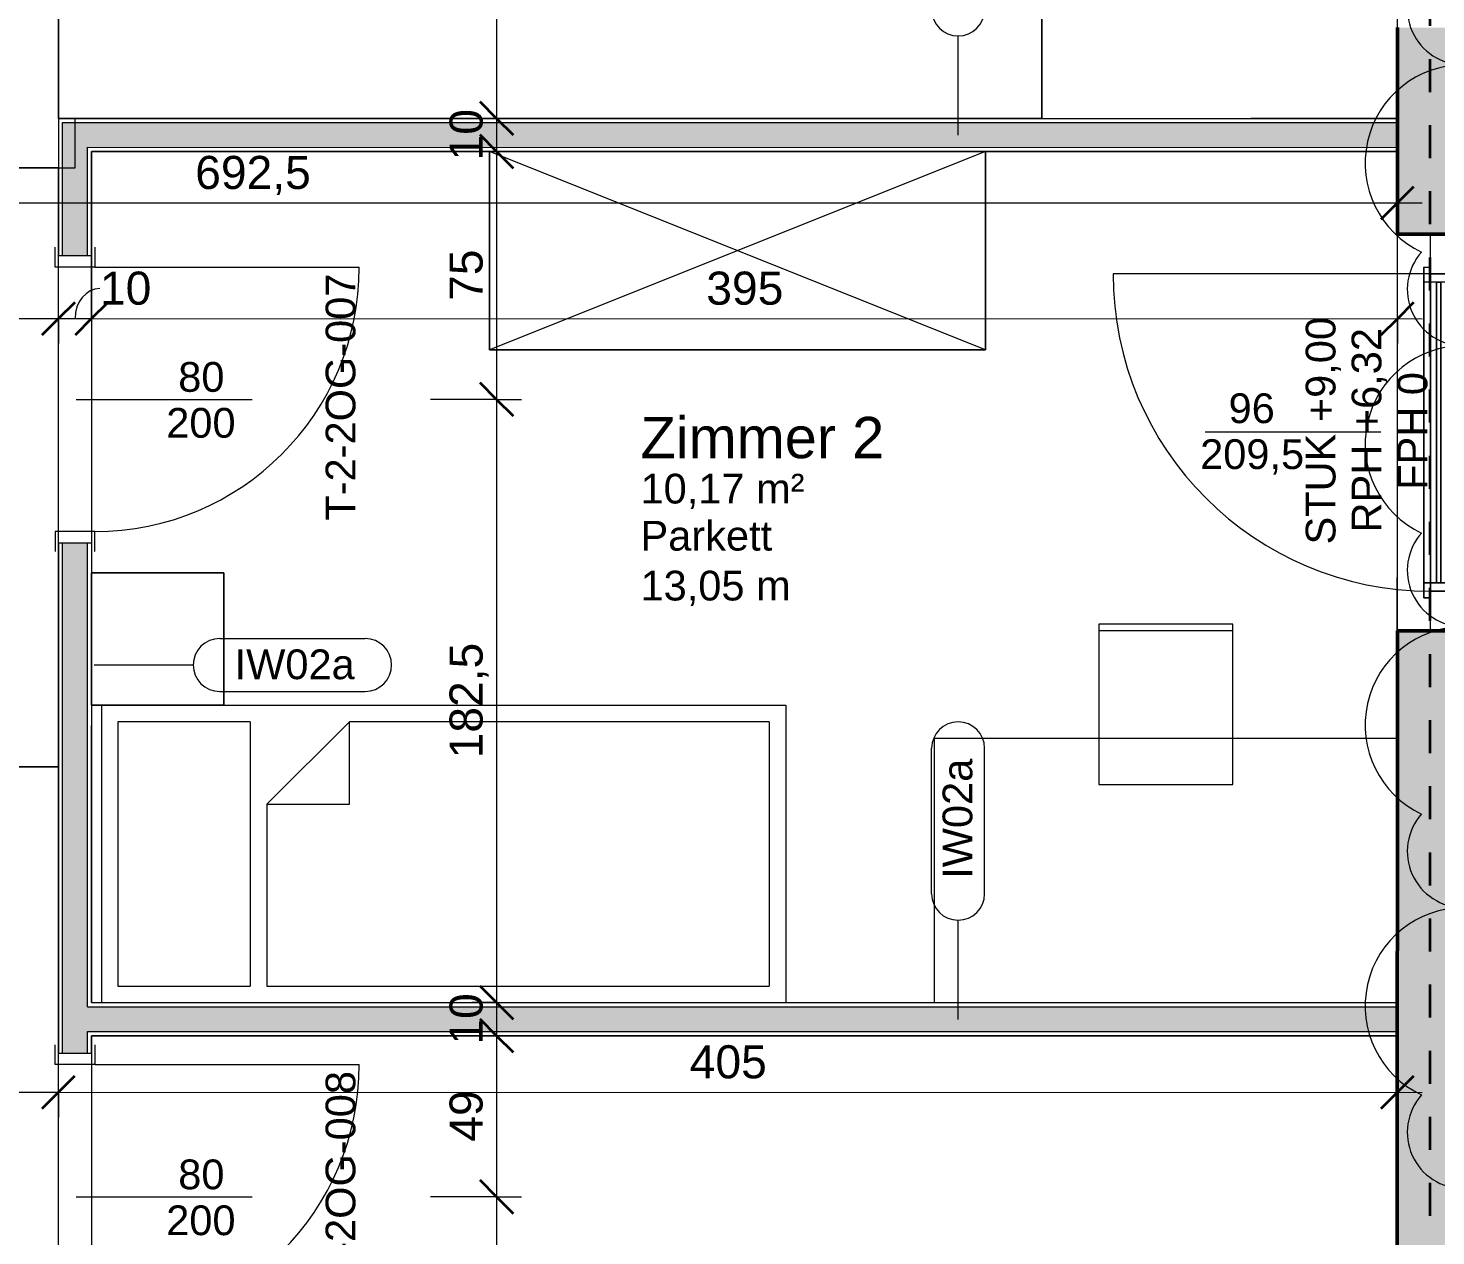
# Model space of a CAD drawing. Header units: metres. Extents: x -67.4 to -27.2, y 43.9 to 89.6.
# Drawn here: x -41.85 to -37.592, y 71.757 to 75.411 of the extents above; entities that cross this region are included whole.
import ezdxf

# ---------------------------------------------------------------- set-up
doc = ezdxf.new("R2010")
doc.units = ezdxf.units.M
doc.linetypes.add('Strich Punkt Mittel', pattern=[0.015875, 0.00635, -0.004763, 0, -0.004763])
doc.linetypes.add('Verdeckt', pattern=[0.003, 0.002, -0.001])
for name, color, linetype, lineweight in [('A-GLAZ-IDEN_', 152, 'Continuous', 9), ('A_2D', 7, 'Continuous', 13), ('A_Bemassung-50_', 4, 'Continuous', 9), ('A_Bemassung_', 4, 'Continuous', 9), ('A_Beschriftung_', 7, 'Continuous', 9), ('A_Decken', 8, 'Continuous', 13), ('A_Moebel', 6, 'Continuous', 13), ('A_Raeume', 7, 'Continuous', 13), ('A_Raeume_', 7, 'Continuous', 5), ('A_Raeume_Beschriftung_', 7, 'Continuous', 9), ('A_Raster_', 1, 'Continuous', 9), ('A_Tueren', 31, 'Continuous', 13), ('A_Waende', 7, 'Continuous', 13), ('G-ANNO-REVC_', 71, 'Continuous', 9)]:
    doc.layers.add(name, color=color, linetype=linetype, lineweight=lineweight)
doc.styles.add('Arial_2', font='arial.ttf', dxfattribs={"height": 0.09})
doc.styles.add('Arial_4', font='arial.ttf', dxfattribs={"height": 0.125})
doc.styles.add('Arial_5', font='arial.ttf', dxfattribs={"height": 0.1})
doc.dimstyles.new('WGA-Bemaßung', dxfattribs={"dimscale": 0.3048, "dimtxt": 0.102026, "dimasz": 0.328084, "dimexe": 0.246063, "dimexo": 0.0625, "dimgap": 0.04101, "dimtad": 1, "dimdec": 1, "dimlfac": 100, "dimrnd": 0.5, "dimdsep": 46, "dimtxsty": 'Arial_5', "dimblk1": 'OBLIQUE', "dimblk2": 'OBLIQUE', "dimsah": 1, "dimcen": 0.09, "dimdle": 0.246063, "dimazin": 2, "dimtfac": 1, "dimtdec": 4, "dimtix": 1, "dimtmove": 0, "dimatfit": 3, "dimfxl": 0.656168, "dimfxlon": 1, "dimtvp": 1, "dimtolj": 1, "dimtzin": 0, "dimarcsym": 2})
doc.dimstyles.new('WGA-Bemaßung_3', dxfattribs={"dimscale": 0.3048, "dimtxt": 0.102026, "dimasz": 0.328084, "dimexe": 0.246063, "dimexo": 0.0625, "dimgap": 0.04101, "dimtad": 1, "dimdec": 1, "dimlfac": 100, "dimrnd": 0.5, "dimdsep": 46, "dimtxsty": 'Arial_5', "dimblk1": 'OBLIQUE', "dimblk2": 'OBLIQUE', "dimsah": 1, "dimcen": 0.09, "dimdle": 0.246063, "dimazin": 2, "dimtfac": 1, "dimtdec": 4, "dimtix": 1, "dimtmove": 1, "dimatfit": 3, "dimfxl": 0.656168, "dimfxlon": 1, "dimtvp": 1, "dimtolj": 1, "dimtzin": 0, "dimarcsym": 2})
doc.dimstyles.new('WGA-Bemaßung_4', dxfattribs={"dimscale": 0.3048, "dimtxt": 0.102026, "dimasz": 0.328084, "dimexe": 0.246063, "dimexo": 0.0625, "dimgap": 0.04101, "dimtad": 1, "dimdec": 1, "dimlfac": 100, "dimrnd": 0.5, "dimdsep": 46, "dimtxsty": 'Arial_5', "dimblk1": 'OBLIQUE', "dimblk2": 'OBLIQUE', "dimsah": 1, "dimcen": 0.09, "dimdle": 0.246063, "dimazin": 2, "dimtfac": 1, "dimtdec": 4, "dimtix": 1, "dimtmove": 0, "dimatfit": 3, "dimfxl": 0.656168, "dimfxlon": 1, "dimtvp": 1, "dimtolj": 1, "dimtzin": 0, "dimarcsym": 2})

# ---------------------------------------------------------------- blocks, each defined once
blk = doc.blocks.new('UZ_D1 - SL_0800x2000_Zimmertür_Stahlzarge_GK-7175508-263_PP_02OG_BT2')
at = {"layer": 'A_Tueren', "lineweight": 5}
for p, q in [((-0.4, 0.06), (-0.46, 0.06)), ((-0.4, -0.06), (-0.4, 0.06)), ((0.4, 0.06), (0.46, 0.06)), ((0.4, -0.06), (0.4, 0.06)), ((-0.46, -0.06), (-0.4, -0.06)), ((0.46, -0.06), (0.4, -0.06)), ((0.4, -0.06), (0.4, -0.86))]:
    blk.add_line(p, q, dxfattribs=at)
blk.add_arc((0.4, -0.06), 0.8, 180, 270, dxfattribs=at)
blk = doc.blocks.new('Moeb_Schrank - Sideboard_50cm-6531368-263_PP_02OG_BT2')
at = {"layer": 'A_Moebel', "color": 8}
for p, q in [((2.975, 0.6), (0, 0.6)), ((0, 0.6), (0, 0)), ((0, 0), (0, 0.6)), ((0, 0.6), (2.975, 0.6)), ((2.975, 0), (2.975, 0.6)), ((2.975, 0.6), (2.975, 0)), ((2.975, 0), (0, 0))]:
    blk.add_line(p, q, dxfattribs=at)
blk = doc.blocks.new('Moeb_Bett - Einzelbett 090x210-3911385-263_PP_02OG_BT2')
at = {"layer": 'A_Moebel', "color": 8}
for p, q in [((-0.45, 1.05), (0.45, 1.05)), ((-0.45, -1.05), (-0.45, 1.05)), ((-0.4, 1), (0.4, 1)), ((-0.4, 1), (-0.4, -0.27)), ((0.4, -0.52), (0.4, 1)), ((-0.15, -0.27), (-0.4, -0.27)), ((-0.4, -0.27), (-0.15, -0.52)), ((-0.15, -0.52), (-0.15, -0.27)), ((-0.15, -0.52), (0.4, -0.52)), ((-0.4, -0.57), (-0.4, -0.97)), ((-0.4, -0.57), (0.4, -0.57)), ((0.4, -0.97), (0.4, -0.57)), ((-0.45, -0.65), (-0.85, -0.65)), ((-0.85, -0.65), (-0.85, -1.05)), ((-0.85, -1.05), (-0.85, -0.65)), ((-0.85, -0.65), (-0.45, -0.65)), ((-0.45, -1.05), (-0.45, -0.65)), ((-0.45, -0.65), (-0.45, -1.05)), ((-0.4, -0.97), (0.4, -0.97)), ((-0.45, -1.02), (0.45, -1.02)), ((-0.85, -1.05), (-0.45, -1.05)), ((-0.45, -1.05), (-0.85, -1.05))]:
    blk.add_line(p, q, dxfattribs=at)
blk = doc.blocks.new('Moeb_Schrank - Schrank_2m_60cm-4285513-263_PP_02OG_BT2')
at = {"layer": 'A_Moebel', "color": 8}
for p, q in [((0, 0), (1.5, -0.6)), ((0, -0.6), (1.5, 0)), ((1.5, 0), (0, 0)), ((0, 0), (0, -0.6)), ((0, -0.6), (0, 0)), ((0, 0), (1.5, 0)), ((1.5, -0.6), (1.5, 0)), ((1.5, 0), (1.5, -0.6)), ((0, -0.6), (1.5, -0.6)), ((1.5, -0.6), (0, -0.6))]:
    blk.add_line(p, q, dxfattribs=at)
blk = doc.blocks.new('Moeb_Schreibtisch_variabel - variabel-8084390-263_PP_02OG_BT2')
at = {"layer": 'A_Moebel', "color": 8}
for p, q in [((-0.6841, 0.7452), (-1.0891, 0.7452)), ((-1.0891, 0.7452), (-1.0891, 0.4)), ((-1.0891, 0.7255), (-0.6841, 0.7255)), ((-0.6841, 0.4), (-0.6841, 0.7452)), ((-1.5866, 0.4), (-0.1866, 0.4)), ((-1.5866, -0.4), (-1.5866, 0.4)), ((-1.5866, 0.4), (-0.1866, 0.4)), ((-1.5866, -0.4), (-1.5866, 0.4)), ((-1.0891, 0.4), (-1.0891, 0.2599)), ((-0.6841, 0.2599), (-0.6841, 0.4)), ((-1.0891, 0.2599), (-0.6841, 0.2599))]:
    blk.add_line(p, q, dxfattribs=at)
blk = doc.blocks.new('Fens_Tuer_1tlg - DK_SL_1200x2680_Terrasentür normal-10155680-263_PP_02OG_BT2')
at = {"layer": 'A_2D', "lineweight": 5}
for p, q in [((0.48, 0), (0.48, 0.96)), ((-0.6, 0.1), (0.6, 0.1)), ((-0.6, 0.1), (0.6, 0.1)), ((-0.6, 0.1), (0.6, 0.1)), ((-0.6, -0.1), (-0.6, 0.1)), ((-0.6, 0.1), (-0.6, -0.1)), ((0.6, 0.1), (0.6, -0.1)), ((0.6, -0.1), (0.6, 0.1)), ((-0.6, 0), (-0.48, 0)), ((-0.6, -0.1), (-0.6, 0)), ((-0.6, 0), (-0.6, -0.1)), ((-0.6, 0), (0.6, 0)), ((-0.5, 0.02), (-0.455, 0.02)), ((-0.5, 0), (-0.5, 0.02)), ((-0.5, 0.02), (-0.5, 0)), ((0.5, 0.02), (-0.5, 0.02)), ((-0.48, 0), (-0.5, 0)), ((-0.5, 0), (0.5, 0)), ((-0.48, -0.07), (-0.48, 0)), ((-0.48, 0), (-0.48, -0.07)), ((0.48, 0), (-0.48, 0)), ((-0.48, 0), (-0.48, -0.1)), ((-0.48, 0), (-0.48, -0.1)), ((0.48, 0), (-0.48, 0)), ((-0.455, 0.02), (-0.455, -0.07)), ((-0.455, -0.07), (-0.455, 0.02)), ((-0.455, 0.02), (0.455, 0.02)), ((0.455, 0.02), (0.5, 0.02)), ((0.455, -0.07), (0.455, 0.02)), ((0.455, -0.07), (0.455, 0.02)), ((0.48, 0), (0.48, -0.07)), ((0.5, 0), (0.48, 0)), ((0.48, 0), (0.48, -0.07)), ((0.48, 0), (0.6, 0)), ((0.48, -0.1), (0.48, 0)), ((0.48, 0), (0.48, -0.1)), ((0.5, 0.02), (0.5, 0)), ((0.5, 0.02), (0.5, 0)), ((0.6, 0), (0.6, -0.1)), ((0.6, 0), (0.6, -0.1)), ((-0.455, -0.018), (0.455, -0.018)), ((-0.455, -0.032), (-0.455, -0.018)), ((-0.455, -0.018), (-0.455, -0.032)), ((0.455, -0.018), (-0.455, -0.018)), ((0.455, -0.032), (-0.455, -0.032)), ((-0.455, -0.032), (0.455, -0.032)), ((0.455, -0.018), (0.455, -0.032)), ((0.455, -0.032), (0.455, -0.018)), ((-0.455, -0.07), (-0.48, -0.07)), ((-0.48, -0.07), (0.48, -0.07)), ((0.455, -0.07), (-0.455, -0.07)), ((0.48, -0.07), (0.455, -0.07)), ((-0.6, -0.1), (0.6, -0.1)), ((0.6, -0.1), (-0.6, -0.1)), ((-0.48, -0.1), (-0.6, -0.1)), ((0.6, -0.1), (-0.6, -0.1)), ((-0.48, -0.1), (0.48, -0.1)), ((0.6, -0.1), (0.48, -0.1)), ((-0.525, -0.26), (0.525, -0.26))]:
    blk.add_line(p, q, dxfattribs=at)
blk.add_arc((0.48, 0), 0.96, 90, 180, dxfattribs=at)
blk = doc.blocks.new('BS_Tuer_PP - rechts-10002445-263_PP_02OG_BT2')
at = {"layer": 'A_Beschriftung_'}
blk.add_line((0, 0.000124), (0, -0.010513), dxfattribs=at)
blk = doc.blocks.new('BS_Wand_Lollipop - rechts_oben-2026913-263_PP_02OG_BT2')
at = {"layer": 'A_Beschriftung_'}
for p, q in [((0.0046, 0.0016), (0.0134, 0.0016)), ((-0.003, 0), (0.003, 0)), ((0.0046, -0.0016), (0.0134, -0.0016))]:
    blk.add_line(p, q, dxfattribs=at)
for centre, start, end in [((0.0046, 0), 90, 270), ((0.0134, 0), 270, 90)]:
    blk.add_arc(centre, 0.0016, start, end, dxfattribs=at)
blk = doc.blocks.new('DIMBLOCK327-263_PP_02OG_BT2')
at = {"layer": 'A_Bemassung-50_', "transparency": 16777216}
for p, q in [((-42.7832, 74.5319), (-42.7832, 74.7319)), ((-41.7582, 74.5318), (-41.7582, 74.7318)), ((-42.7832, 74.5319), (-41.7582, 74.5318)), ((-42.7832, 74.5319), (-42.7832, 74.4569)), ((-41.7582, 74.5318), (-41.7582, 74.4568))]:
    blk.add_line(p, q, dxfattribs=at)
at = {"layer": 'A_Bemassung-50_', "lineweight": 35, "transparency": 16777216}
for p, q in [((-42.7832, 74.5319), (-42.7332, 74.5819)), ((-41.7582, 74.5318), (-41.7082, 74.5818)), ((-42.7832, 74.5319), (-42.8332, 74.4819)), ((-41.7582, 74.5318), (-41.8082, 74.4818))]:
    blk.add_line(p, q, dxfattribs=at)
at = {"layer": 'A_Bemassung-50_', "color": 0, "transparency": 16777216, "insert": (-42.4441, 74.6742), "char_height": 0.1, "width": 0.416266, "attachment_point": 1, "rotation": 359.9983, "line_spacing_factor": 0.941778, "style": 'Arial_5'}
blk.add_mtext('102,5', dxfattribs=at)
blk = doc.blocks.new('_Oblique')
at = {"color": 0, "linetype": 'ByBlock', "lineweight": -2}
blk.add_line((-0.5, -0.5), (0.5, 0.5), dxfattribs=at)
blk = doc.blocks.new('DIMBLOCK328-263_PP_02OG_BT2')
at = {"layer": 'A_Bemassung-50_', "transparency": 16777216}
for p, q in [((-41.7582, 74.5318), (-41.7582, 74.7318)), ((-41.6582, 74.5318), (-41.6582, 74.7318)), ((-41.7582, 74.5318), (-41.6582, 74.5318)), ((-41.7582, 74.5318), (-41.7582, 74.4568)), ((-41.6582, 74.5318), (-41.6582, 74.4568))]:
    blk.add_line(p, q, dxfattribs=at)
at = {"layer": 'A_Bemassung-50_', "lineweight": 35, "transparency": 16777216}
for p, q in [((-41.7582, 74.5318), (-41.7082, 74.5818)), ((-41.6582, 74.5318), (-41.6082, 74.5818)), ((-41.7582, 74.5318), (-41.8082, 74.4818)), ((-41.6582, 74.5318), (-41.7082, 74.4818))]:
    blk.add_line(p, q, dxfattribs=at)
at = {"layer": 'A_Bemassung-50_', "transparency": 16777216}
blk.add_ellipse((-41.6326, 74.5318), major_axis=(0, 0.091), ratio=0.830628, start_param=0, end_param=1.570796, dxfattribs=at)
at = {"layer": 'A_Bemassung-50_', "color": 0, "transparency": 16777216, "insert": (-41.6326, 74.6741), "char_height": 0.1, "width": 0.184588, "attachment_point": 1, "rotation": 359.9983, "line_spacing_factor": 0.941778, "style": 'Arial_5'}
blk.add_mtext('10', dxfattribs=at)
blk = doc.blocks.new('DIMBLOCK329-263_PP_02OG_BT2')
at = {"layer": 'A_Bemassung-50_', "transparency": 16777216}
for p, q in [((-41.6582, 74.5318), (-41.6582, 74.7318)), ((-37.7082, 74.5317), (-37.7082, 74.7317)), ((-41.6582, 74.5318), (-37.6332, 74.5317)), ((-41.6582, 74.5318), (-41.6582, 74.4568)), ((-37.7082, 74.5317), (-37.7082, 74.4567))]:
    blk.add_line(p, q, dxfattribs=at)
at = {"layer": 'A_Bemassung-50_', "lineweight": 35, "transparency": 16777216}
for p, q in [((-41.6582, 74.5318), (-41.6082, 74.5818)), ((-37.7082, 74.5317), (-37.6582, 74.5817)), ((-41.6582, 74.5318), (-41.7082, 74.4818)), ((-37.7082, 74.5317), (-37.7582, 74.4817))]:
    blk.add_line(p, q, dxfattribs=at)
at = {"layer": 'A_Bemassung-50_', "color": 0, "transparency": 16777216, "insert": (-39.7986, 74.6741), "char_height": 0.1, "width": 0.276883, "attachment_point": 1, "rotation": 359.9983, "line_spacing_factor": 0.941778, "style": 'Arial_5'}
blk.add_mtext('395', dxfattribs=at)
blk = doc.blocks.new('DIMBLOCK339-263_PP_02OG_BT2')
at = {"layer": 'A_Bemassung-50_', "transparency": 16777216}
for p, q in [((-41.7583, 72.1913), (-41.7583, 72.3913)), ((-42.2833, 72.1913), (-42.2833, 72.2663)), ((-42.2833, 72.1913), (-41.7583, 72.1913)), ((-42.2833, 72.1913), (-42.2833, 71.9913)), ((-41.7583, 72.1913), (-41.7583, 72.1163))]:
    blk.add_line(p, q, dxfattribs=at)
at = {"layer": 'A_Bemassung-50_', "lineweight": 35, "transparency": 16777216}
for p, q in [((-42.2833, 72.1913), (-42.2333, 72.2413)), ((-41.7583, 72.1913), (-41.7083, 72.2413)), ((-42.2833, 72.1913), (-42.3333, 72.1413)), ((-41.7583, 72.1913), (-41.8083, 72.1413))]:
    blk.add_line(p, q, dxfattribs=at)
at = {"layer": 'A_Bemassung-50_', "color": 0, "transparency": 16777216, "insert": (-42.1557, 72.3337), "char_height": 0.1, "width": 0.323972, "attachment_point": 1, "rotation": 359.9983, "line_spacing_factor": 0.941778, "style": 'Arial_5'}
blk.add_mtext('52,5', dxfattribs=at)
blk = doc.blocks.new('DIMBLOCK340-263_PP_02OG_BT2')
at = {"layer": 'A_Bemassung-50_', "transparency": 16777216}
for p, q in [((-41.7583, 72.1913), (-41.7583, 72.3913)), ((-37.7083, 72.1912), (-37.7083, 72.3912)), ((-41.7583, 72.1913), (-37.6333, 72.1912)), ((-41.7583, 72.1913), (-41.7583, 72.1163)), ((-37.7083, 72.1912), (-37.7083, 72.1162))]:
    blk.add_line(p, q, dxfattribs=at)
at = {"layer": 'A_Bemassung-50_', "lineweight": 35, "transparency": 16777216}
for p, q in [((-41.7583, 72.1913), (-41.7083, 72.2413)), ((-37.7083, 72.1912), (-37.6583, 72.2412)), ((-41.7583, 72.1913), (-41.8083, 72.1413)), ((-37.7083, 72.1912), (-37.7583, 72.1412))]:
    blk.add_line(p, q, dxfattribs=at)
at = {"layer": 'A_Bemassung-50_', "color": 0, "transparency": 16777216, "insert": (-39.8486, 72.3336), "char_height": 0.1, "width": 0.276883, "attachment_point": 1, "rotation": 359.9983, "line_spacing_factor": 0.941778, "style": 'Arial_5'}
blk.add_mtext('405', dxfattribs=at)
blk = doc.blocks.new('DIMBLOCK419-263_PP_02OG_BT2')
at = {"layer": 'A_Bemassung-50_', "transparency": 16777216}
for p, q in [((-40.4328, 78.3714), (-40.4329, 75.1375)), ((-40.4328, 78.2964), (-40.5078, 78.2964)), ((-40.4328, 78.2964), (-40.2328, 78.2964)), ((-40.4329, 75.1375), (-40.5079, 75.1375)), ((-40.4329, 75.1375), (-40.2329, 75.1375))]:
    blk.add_line(p, q, dxfattribs=at)
at = {"layer": 'A_Bemassung-50_', "lineweight": 35, "transparency": 16777216}
for p, q in [((-40.4328, 78.2964), (-40.4828, 78.3464)), ((-40.4328, 78.2964), (-40.3828, 78.2464)), ((-40.4329, 75.1375), (-40.4829, 75.1875)), ((-40.4329, 75.1375), (-40.3829, 75.0875))]:
    blk.add_line(p, q, dxfattribs=at)
at = {"layer": 'A_Bemassung-50_', "color": 0, "transparency": 16777216, "insert": (-40.5752, 76.6016), "char_height": 0.1, "width": 0.276883, "attachment_point": 1, "rotation": 90, "line_spacing_factor": 0.941778, "style": 'Arial_5'}
blk.add_mtext('316', dxfattribs=at)
blk = doc.blocks.new('DIMBLOCK420-263_PP_02OG_BT2')
at = {"layer": 'A_Bemassung-50_', "lineweight": 35, "transparency": 16777216}
for p, q in [((-40.4329, 75.1375), (-40.4829, 75.1875)), ((-40.4329, 75.1375), (-40.3829, 75.0875)), ((-40.4329, 75.0375), (-40.4829, 75.0875)), ((-40.4329, 75.0375), (-40.3829, 74.9875))]:
    blk.add_line(p, q, dxfattribs=at)
at = {"layer": 'A_Bemassung-50_', "transparency": 16777216}
for p, q in [((-40.4329, 75.1375), (-40.5079, 75.1375)), ((-40.4329, 75.1375), (-40.4329, 75.0375)), ((-40.4329, 75.1375), (-40.2329, 75.1375)), ((-40.4329, 75.0375), (-40.5079, 75.0375)), ((-40.4329, 75.0375), (-40.2329, 75.0375))]:
    blk.add_line(p, q, dxfattribs=at)
at = {"layer": 'A_Bemassung-50_', "color": 0, "transparency": 16777216, "insert": (-40.5752, 75.0106), "char_height": 0.1, "width": 0.184588, "attachment_point": 1, "rotation": 90, "line_spacing_factor": 0.941778, "style": 'Arial_5'}
blk.add_mtext('10', dxfattribs=at)
blk = doc.blocks.new('DIMBLOCK421-263_PP_02OG_BT2')
at = {"layer": 'A_Bemassung-50_', "lineweight": 35, "transparency": 16777216}
for p, q in [((-40.4329, 75.0375), (-40.4829, 75.0875)), ((-40.4329, 75.0375), (-40.3829, 74.9875)), ((-40.4329, 74.2875), (-40.4829, 74.3375)), ((-40.4329, 74.2875), (-40.383, 74.2375))]:
    blk.add_line(p, q, dxfattribs=at)
at = {"layer": 'A_Bemassung-50_', "transparency": 16777216}
for p, q in [((-40.4329, 75.0375), (-40.5079, 75.0375)), ((-40.4329, 75.0375), (-40.4329, 74.2875)), ((-40.4329, 75.0375), (-40.2329, 75.0375)), ((-40.4329, 74.2875), (-40.6329, 74.2875)), ((-40.4329, 74.2875), (-40.3579, 74.2875))]:
    blk.add_line(p, q, dxfattribs=at)
at = {"layer": 'A_Bemassung-50_', "color": 0, "transparency": 16777216, "insert": (-40.5753, 74.5856), "char_height": 0.1, "width": 0.184588, "attachment_point": 1, "rotation": 90, "line_spacing_factor": 0.941778, "style": 'Arial_5'}
blk.add_mtext('75', dxfattribs=at)
blk = doc.blocks.new('DIMBLOCK422-263_PP_02OG_BT2')
at = {"layer": 'A_Bemassung-50_', "lineweight": 35, "transparency": 16777216}
for p, q in [((-40.4329, 74.2875), (-40.4829, 74.3375)), ((-40.4329, 74.2875), (-40.383, 74.2375)), ((-40.433, 72.4625), (-40.483, 72.5125)), ((-40.433, 72.4625), (-40.383, 72.4125))]:
    blk.add_line(p, q, dxfattribs=at)
at = {"layer": 'A_Bemassung-50_', "transparency": 16777216}
for p, q in [((-40.4329, 74.2875), (-40.6329, 74.2875)), ((-40.4329, 74.2875), (-40.433, 72.4625)), ((-40.4329, 74.2875), (-40.3579, 74.2875)), ((-40.433, 72.4625), (-40.508, 72.4625)), ((-40.433, 72.4625), (-40.233, 72.4625))]:
    blk.add_line(p, q, dxfattribs=at)
at = {"layer": 'A_Bemassung-50_', "color": 0, "transparency": 16777216, "insert": (-40.5753, 73.2016), "char_height": 0.1, "width": 0.416266, "attachment_point": 1, "rotation": 90, "line_spacing_factor": 0.941778, "style": 'Arial_5'}
blk.add_mtext('182,5', dxfattribs=at)
blk = doc.blocks.new('DIMBLOCK423-263_PP_02OG_BT2')
at = {"layer": 'A_Bemassung-50_', "lineweight": 35, "transparency": 16777216}
for p, q in [((-40.433, 72.4625), (-40.483, 72.5125)), ((-40.433, 72.4625), (-40.383, 72.4125)), ((-40.433, 72.3625), (-40.483, 72.4125)), ((-40.433, 72.3625), (-40.383, 72.3125))]:
    blk.add_line(p, q, dxfattribs=at)
at = {"layer": 'A_Bemassung-50_', "transparency": 16777216}
for p, q in [((-40.433, 72.4625), (-40.508, 72.4625)), ((-40.433, 72.4625), (-40.433, 72.3625)), ((-40.433, 72.4625), (-40.233, 72.4625)), ((-40.433, 72.3625), (-40.508, 72.3625)), ((-40.433, 72.3625), (-40.233, 72.3625))]:
    blk.add_line(p, q, dxfattribs=at)
at = {"layer": 'A_Bemassung-50_', "color": 0, "transparency": 16777216, "insert": (-40.5753, 72.3356), "char_height": 0.1, "width": 0.184588, "attachment_point": 1, "rotation": 90, "line_spacing_factor": 0.941778, "style": 'Arial_5'}
blk.add_mtext('10', dxfattribs=at)
blk = doc.blocks.new('DIMBLOCK424-263_PP_02OG_BT2')
at = {"layer": 'A_Bemassung-50_', "lineweight": 35, "transparency": 16777216}
for p, q in [((-40.433, 72.3625), (-40.483, 72.4125)), ((-40.433, 72.3625), (-40.383, 72.3125)), ((-40.433, 71.875), (-40.483, 71.925)), ((-40.433, 71.875), (-40.383, 71.825))]:
    blk.add_line(p, q, dxfattribs=at)
at = {"layer": 'A_Bemassung-50_', "transparency": 16777216}
for p, q in [((-40.433, 72.3625), (-40.508, 72.3625)), ((-40.433, 72.3625), (-40.433, 71.875)), ((-40.433, 72.3625), (-40.233, 72.3625)), ((-40.433, 71.875), (-40.633, 71.875)), ((-40.433, 71.875), (-40.358, 71.875))]:
    blk.add_line(p, q, dxfattribs=at)
at = {"layer": 'A_Bemassung-50_', "color": 0, "transparency": 16777216, "insert": (-40.5753, 72.0419), "char_height": 0.1, "width": 0.184588, "attachment_point": 1, "rotation": 90, "line_spacing_factor": 0.941778, "style": 'Arial_5'}
blk.add_mtext('49', dxfattribs=at)
blk = doc.blocks.new('DIMBLOCK425-263_PP_02OG_BT2')
at = {"layer": 'A_Bemassung-50_', "lineweight": 35, "transparency": 16777216}
for p, q in [((-40.433, 71.875), (-40.483, 71.925)), ((-40.433, 71.875), (-40.383, 71.825)), ((-40.4331, 69.6563), (-40.4831, 69.7063)), ((-40.4331, 69.6563), (-40.3831, 69.6063))]:
    blk.add_line(p, q, dxfattribs=at)
at = {"layer": 'A_Bemassung-50_', "transparency": 16777216}
for p, q in [((-40.433, 71.875), (-40.633, 71.875)), ((-40.433, 71.875), (-40.4331, 69.6563)), ((-40.433, 71.875), (-40.358, 71.875)), ((-40.4331, 69.6563), (-40.5081, 69.6563)), ((-40.4331, 69.6563), (-40.2331, 69.6563))]:
    blk.add_line(p, q, dxfattribs=at)
at = {"layer": 'A_Bemassung-50_', "color": 0, "transparency": 16777216, "insert": (-40.5754, 70.6503), "char_height": 0.1, "width": 0.276883, "attachment_point": 1, "rotation": 90, "line_spacing_factor": 0.941778, "style": 'Arial_5'}
blk.add_mtext('222', dxfattribs=at)
blk = doc.blocks.new('DIMBLOCK500-263_PP_02OG_BT2')
at = {"layer": 'A_Bemassung-50_', "transparency": 16777216}
for p, q in [((-44.634, 74.8819), (-44.634, 75.0819)), ((-37.7082, 74.8817), (-37.7082, 75.0817)), ((-44.634, 74.8819), (-37.6332, 74.8817)), ((-44.634, 74.8819), (-44.634, 74.8069)), ((-37.7082, 74.8817), (-37.7082, 74.8067))]:
    blk.add_line(p, q, dxfattribs=at)
at = {"layer": 'A_Bemassung-50_', "lineweight": 35, "transparency": 16777216}
for p, q in [((-44.634, 74.8819), (-44.584, 74.9319)), ((-37.7082, 74.8817), (-37.6582, 74.9317)), ((-44.634, 74.8819), (-44.684, 74.8319)), ((-37.7082, 74.8817), (-37.7582, 74.8317))]:
    blk.add_line(p, q, dxfattribs=at)
at = {"layer": 'A_Bemassung-50_', "color": 0, "transparency": 16777216, "insert": (-41.3445, 75.0241), "char_height": 0.1, "width": 0.416266, "attachment_point": 1, "rotation": 359.9983, "line_spacing_factor": 0.941778, "style": 'Arial_5'}
blk.add_mtext('692,5', dxfattribs=at)
blk = doc.blocks.new('BS_Fens_Tuer - rechts-7645934-263_PP_02OG_BT2')
at = {"layer": 'A-GLAZ-IDEN_'}
blk.add_line((0, 0.000124), (0, -0.010513), dxfattribs=at)
blk = doc.blocks.new('Family - ___-11912143-263_PP_02OG_BT2')
at = {"layer": 'G-ANNO-REVC_'}
for centre, radius, start, end in [((-5.5664, 84.0927), 0.17, 115.5497, 247.36), ((-5.7464, 83.6612), 0.2975, 67.36, 222.1512), ((-5.8936, 83.3082), 0.17, 115.5497, 247.36), ((-6.0736, 82.8767), 0.2975, 67.36, 222.1512), ((-6.2208, 82.5237), 0.17, 115.5497, 247.36), ((-6.4008, 82.0922), 0.2975, 67.36, 222.1512), ((-6.548, 81.7392), 0.17, 115.5497, 247.36), ((-6.728, 81.3077), 0.2975, 67.36, 222.1512), ((-6.8752, 80.9547), 0.17, 115.5497, 247.36)]:
    blk.add_arc(centre, radius, start, end, dxfattribs=at)

msp = doc.modelspace()

# ---------------------------------------------------------------- hatches: boundary and pattern name
at = {"layer": 'A_Waende', "lineweight": 5}
h = msp.add_hatch(dxfattribs=at)
h.set_pattern_fill('FP_4', color=250, style=0, pattern_type=2)
h.set_pattern_definition([(45, (0, 0), (-0.08980256, 0.08980256), []), (45, (0.0898, 0), (-0.08980256, 0.08980256), [0.0635, -0.03175])])
h.paths.add_polyline_path([(-37.5088, 55.6285), (-37.5088, 56.4285), (-37.7087, 56.4285), (-37.7088, 55.6285), (-37.5088, 55.6285)])
h.paths.add_polyline_path([(-37.5087, 57.6285), (-37.5086, 60.0586), (-37.7086, 60.0586), (-37.7086, 57.6285), (-37.5088, 57.6285)])
h.paths.add_polyline_path([(-37.5086, 60.1936), (-37.5243, 60.183), (-37.6086, 60.1261), (-37.7086, 60.1936), (-37.5243, 60.1936)])
h.paths.add_polyline_path([(-37.5086, 60.0586), (-37.5087, 60.4461), (-37.7086, 60.4461), (-37.7086, 60.0586), (-37.6086, 60.1261), (-37.5243, 60.0692)])
h.paths.add_polyline_path([(-37.5086, 62.2161), (-37.5086, 63.3111), (-37.7085, 63.3111), (-37.7085, 62.2161), (-37.6086, 62.2161)])
h.paths.add_polyline_path([(-37.5086, 62.2161), (-37.5086, 62.2161), (-37.526, 62.2635)])
h.paths.add_polyline_path([(-37.5085, 64.5111), (-37.5084, 66.9436), (-37.7084, 66.9436), (-37.7084, 64.5111)])
h.paths.add_polyline_path([(-37.5084, 67.0786), (-37.5243, 67.0678), (-37.6084, 67.0111), (-37.7084, 67.0786), (-37.5243, 67.0786)])
h.paths.add_polyline_path([(-37.5084, 66.9436), (-37.5085, 67.3287), (-37.7084, 67.3287), (-37.7084, 66.9436), (-37.6084, 67.0111), (-37.5243, 66.9543)])
h.paths.add_polyline_path([(-37.5084, 69.0987), (-37.5084, 70.1937), (-37.7083, 70.1937), (-37.7083, 69.0987), (-37.6084, 69.0987)])
h.paths.add_polyline_path([(-37.5083, 71.3937), (-37.5083, 73.5874), (-37.7082, 73.5874), (-37.7083, 71.3937)])
h.paths.add_polyline_path([(-37.5082, 74.7874), (-37.5082, 75.4124), (-37.7082, 75.4124), (-37.7082, 74.7874), (-37.6082, 74.7874)])
h.paths.add_polyline_path([(-37.5081, 76.9999), (-37.6081, 76.9324), (-37.7081, 76.9999), (-37.5243, 76.9999)])
h.paths.add_polyline_path([(-37.5081, 76.8649), (-37.5081, 78.4963), (-37.7081, 78.4963), (-37.7081, 76.865), (-37.6081, 76.9324), (-37.5182, 76.8717)])
h.paths.add_polyline_path([(-37.5081, 76.6124), (-37.5081, 76.8649), (-37.7081, 76.8649), (-37.7081, 76.6124)])
h = msp.add_hatch(dxfattribs=at)
h.set_pattern_fill('FP_26', color=250, angle=-112.36, style=0, pattern_type=2)
h.set_pattern_definition([(314.998, (-41.75795, 72.36581), (0.2539954, -0.1270123), [0.02245, -0.15715]), (314.998, (-41.64681, 72.31793), (0.2539954, -0.1270123), [0.02245, -0.15715]), (314.998, (-41.7582, 72.30212), (0.2539954, -0.1270123), [0.02245, -0.15715]), (314.998, (-41.64706, 72.25424), (0.2539954, -0.1270123), [0.02245, -0.15715]), (341.563, (-41.74288, 72.34988), (0.5079932, -0.1270184), [0.0502, -0.35141]), (341.563, (-41.69419, 72.33418), (0.5079932, -0.1270184), [0.0502, -0.35141]), (341.563, (-41.742203, 72.285807), (0.5079932, -0.1270184), [0.0502, -0.35141]), (341.563, (-41.69444, 72.270485), (0.5079932, -0.1270184), [0.0502, -0.35141]), (44.998, (-41.646875, 72.34932), (-0.2540043, -0.1269946), [0.02245, -0.15715]), (44.998, (-41.7582, 72.30212), (-0.2540043, -0.1269946), [0.02245, -0.15715]), (44.998, (-41.64674, 72.28655), (-0.2540043, -0.1269946), [0.02245, -0.15715]), (44.998, (-41.75845, 72.238425), (-0.2540043, -0.1269946), [0.02245, -0.15715]), (18.433, (-41.69419, 72.33418), (-0.5080021, -0.12698295), [0.0502, -0.35141]), (18.433, (-41.74189, 72.318116), (-0.5080021, -0.12698295), [0.0502, -0.35141]), (18.433, (-41.69444, 72.270485), (-0.5080021, -0.12698295), [0.0502, -0.35141]), (18.433, (-41.74214, 72.254422), (-0.5080021, -0.12698295), [0.0502, -0.35141])])
h.paths.add_polyline_path([(-41.6708, 69.5938), (-41.6708, 71.4401), (-41.7458, 71.4401), (-41.7458, 69.5938)])
h.paths.add_polyline_path([(-41.6708, 72.3101), (-41.6708, 73.8526), (-41.7457, 73.8526), (-41.7457, 72.3101)])
h.paths.add_polyline_path([(-41.6707, 74.7226), (-41.6707, 75.1251), (-41.7457, 75.1251), (-41.7457, 74.7226), (-41.6707, 74.7226)])
h = msp.add_hatch(dxfattribs=at)
h.set_pattern_fill('FP_87', color=250, angle=-112.36, style=0, pattern_type=2)
h.set_pattern_definition([(224.998, (-39.68335, 75.13802), (-0.1270123, -0.2539954), [0.02245, -0.15715]), (224.998, (-39.730305, 75.0265), (-0.1270123, -0.2539954), [0.02245, -0.15715]), (224.998, (-39.7465, 75.136965), (-0.1270123, -0.2539954), [0.02245, -0.15715]), (224.998, (-39.794, 75.02675), (-0.1270123, -0.2539954), [0.02245, -0.15715]), (251.563, (-39.698737, 75.121643), (-0.1270184, -0.5079932), [0.0502, -0.35141]), (251.563, (-39.714983, 75.07426), (-0.1270184, -0.5079932), [0.0502, -0.35141]), (251.563, (-39.76243, 75.121892), (-0.1270184, -0.5079932), [0.0502, -0.35141]), (251.563, (-39.778678, 75.07451), (-0.1270184, -0.5079932), [0.0502, -0.35141]), (314.998, (-39.69892, 75.02656), (-0.1269946, 0.2540043), [0.02245, -0.15715]), (314.998, (-39.7465, 75.136965), (-0.1269946, 0.2540043), [0.02245, -0.15715]), (314.998, (-39.762615, 75.02681), (-0.1269946, 0.2540043), [0.02245, -0.15715]), (314.998, (-39.81019, 75.13721), (-0.1269946, 0.2540043), [0.02245, -0.15715]), (288.433, (-39.714983, 75.07426), (-0.12698295, 0.5080021), [0.0502, -0.35141]), (288.433, (-39.731046, 75.121958), (-0.12698295, 0.5080021), [0.0502, -0.35141]), (288.433, (-39.778678, 75.07451), (-0.12698295, 0.5080021), [0.0502, -0.35141]), (288.433, (-39.793815, 75.121827), (-0.12698295, 0.5080021), [0.0502, -0.35141])])
h.paths.add_polyline_path([(-37.7082, 75.0499), (-37.7082, 75.1249), (-41.6582, 75.1251), (-41.6582, 75.0501), (-37.7082, 75.0499)])
h.paths.add_polyline_path([(-41.6582, 75.0501), (-41.6582, 75.0501), (-41.6582, 75.1251), (-41.6707, 75.1251), (-41.6707, 75.0501)])
h = msp.add_hatch(dxfattribs=at)
h.set_pattern_fill('FP_27', color=250, angle=-112.36, style=0, pattern_type=2)
h.set_pattern_definition([(224.998, (-39.68306, 72.46276), (-0.1270123, -0.2539954), [0.02245, -0.15715]), (224.998, (-39.73094, 72.35162), (-0.1270123, -0.2539954), [0.02245, -0.15715]), (224.998, (-39.74676, 72.46301), (-0.1270123, -0.2539954), [0.02245, -0.15715]), (224.998, (-39.79464, 72.35187), (-0.1270123, -0.2539954), [0.02245, -0.15715]), (251.563, (-39.699374, 72.446766), (-0.1270184, -0.5079932), [0.0502, -0.35141]), (251.563, (-39.714696, 72.399004), (-0.1270184, -0.5079932), [0.0502, -0.35141]), (251.563, (-39.762143, 72.446635), (-0.1270184, -0.5079932), [0.0502, -0.35141]), (251.563, (-39.77839, 72.399254), (-0.1270184, -0.5079932), [0.0502, -0.35141]), (314.998, (-39.69863, 72.35131), (-0.1269946, 0.2540043), [0.02245, -0.15715]), (314.998, (-39.74676, 72.46301), (-0.1269946, 0.2540043), [0.02245, -0.15715]), (314.998, (-39.76233, 72.35156), (-0.1269946, 0.2540043), [0.02245, -0.15715]), (314.998, (-39.81083, 72.46234), (-0.1269946, 0.2540043), [0.02245, -0.15715]), (288.433, (-39.714696, 72.399004), (-0.12698295, 0.5080021), [0.0502, -0.35141]), (288.433, (-39.73076, 72.4467), (-0.12698295, 0.5080021), [0.0502, -0.35141]), (288.433, (-39.77839, 72.399254), (-0.12698295, 0.5080021), [0.0502, -0.35141]), (288.433, (-39.794453, 72.44695), (-0.12698295, 0.5080021), [0.0502, -0.35141])])
h.paths.add_polyline_path([(-37.7083, 72.3749), (-37.7083, 72.4499), (-41.6583, 72.4501), (-41.6583, 72.3751), (-38.9868, 72.375)])
h.paths.add_polyline_path([(-41.6583, 72.3751), (-41.6583, 72.3751), (-41.6583, 72.4501), (-41.6708, 72.4501), (-41.6707, 72.3751)])

# ---------------------------------------------------------------- linework, layer by layer
at = {"layer": 'A_Decken'}
for p, q in [((-41.7582, 75.1376), (-38.1511, 75.1374)), ((-37.6082, 73.5874), (-37.6082, 74.7874)), ((-41.6582, 73.8526), (-41.6582, 73.3008))]:
    msp.add_line(p, q, dxfattribs=at)
at = {"layer": 'A_Raeume', "color": 8, "linetype": 'Verdeckt'}
for p, q in [((-42.7832, 74.9876), (-41.7582, 74.9876)), ((-42.7832, 73.1763), (-41.7832, 73.1763))]:
    msp.add_line(p, q, dxfattribs=at)
at = {"layer": 'A_Raeume_', "flags": 128}
for points in [[(-37.7082, 75.1374), (-37.7081, 78.2963), (-40.8281, 78.2964), (-40.9281, 78.2964), (-44.9281, 78.2965), (-44.9282, 74.9877), (-42.7832, 74.9876), (-41.7082, 74.9876), (-41.7082, 75.1376)], [(-37.7083, 72.4624), (-37.7082, 75.0374), (-41.6582, 75.0376), (-41.6582, 74.9876), (-41.6582, 73.3141), (-41.6582, 73.0385), (-41.6583, 72.4626)], [(-41.7582, 73.1763), (-41.7582, 74.9876), (-42.7832, 74.9876), (-42.7832, 74.8626), (-44.9657, 74.8627), (-44.9657, 73.1764), (-44.6807, 73.1764), (-44.6332, 73.1764), (-44.5207, 73.1764), (-42.8332, 73.1763), (-42.6802, 73.1763)], [(-42.7832, 73.1763), (-42.7833, 72.0363), (-42.7833, 70.9188), (-41.7583, 70.9188), (-41.7583, 72.4126), (-41.7582, 73.1763)], [(-37.7083, 69.6562), (-37.7083, 72.3624), (-41.6583, 72.3626), (-41.6583, 70.8688), (-41.6583, 69.6563)]]:
    msp.add_lwpolyline(points, close=True, dxfattribs=at)
at = {"layer": 'A_Raster_', "linetype": 'Strich Punkt Mittel', "lineweight": 35}
msp.add_line((-37.6095, 49.0172), (-37.6083, 85.9506), dxfattribs=at)
at = {"layer": 'A_Waende', "color": 10, "lineweight": 50}
for p, q in [((-37.7082, 75.4124), (-37.7082, 74.7874)), ((-37.7082, 74.7874), (-37.5082, 74.7874)), ((-37.7082, 73.5874), (-37.7083, 71.3937)), ((-37.5082, 73.5874), (-37.7082, 73.5874))]:
    msp.add_line(p, q, dxfattribs=at)
at = {"layer": 'A_Waende'}
for p, q in [((-41.7582, 75.1376), (-41.7582, 74.7226)), ((-41.7457, 74.7226), (-41.7457, 75.1251)), ((-41.7457, 75.1251), (-37.7082, 75.1249)), ((-37.7082, 75.1374), (-38.1511, 75.1374)), ((-41.6707, 74.7226), (-41.6707, 75.0501)), ((-41.6707, 75.0501), (-37.7082, 75.0499)), ((-41.6582, 74.7226), (-41.6582, 75.0376)), ((-41.6582, 75.0376), (-37.7082, 75.0374)), ((-41.7582, 74.7226), (-41.7457, 74.7226)), ((-41.6707, 74.7226), (-41.6582, 74.7226)), ((-41.7582, 73.8526), (-41.7583, 72.3101)), ((-41.7457, 73.8526), (-41.7582, 73.8526)), ((-41.7458, 72.3101), (-41.7457, 73.8526)), ((-41.6708, 72.4501), (-41.6707, 73.8526)), ((-41.6582, 73.8526), (-41.6707, 73.8526)), ((-41.6583, 72.4626), (-41.6582, 73.3008)), ((-41.6708, 72.4501), (-37.7083, 72.4499)), ((-37.7083, 72.4624), (-41.6583, 72.4626)), ((-41.6708, 72.3101), (-41.6708, 72.3751)), ((-41.6708, 72.3751), (-37.7083, 72.3749)), ((-41.6583, 72.3101), (-41.6583, 72.3626)), ((-41.6583, 72.3626), (-37.7083, 72.3624)), ((-41.7583, 72.3101), (-41.7458, 72.3101)), ((-41.6708, 72.3101), (-41.6583, 72.3101))]:
    msp.add_line(p, q, dxfattribs=at)
at = {"layer": 'A_Waende', "color": 250, "lineweight": 5}
for p, q in [((-41.7457, 74.7226), (-41.6707, 74.7226)), ((-41.6707, 73.8526), (-41.7457, 73.8526)), ((-41.7458, 72.3101), (-41.6708, 72.3101))]:
    msp.add_line(p, q, dxfattribs=at)

# ---------------------------------------------------------------- block references
at = {"layer": 'A-GLAZ-IDEN_', "xscale": 49.99999999999998, "yscale": 49.99999999999998, "zscale": 49.99999999999998, "rotation": 269.9982758784653}
msp.add_blockref('BS_Fens_Tuer - rechts-7645934-263_PP_02OG_BT2', (-37.7644, 74.1883), dxfattribs=at)
at = {"layer": 'A_2D', "lineweight": 5, "rotation": 89.9982758784651}
msp.add_blockref('Fens_Tuer_1tlg - DK_SL_1200x2680_Terrasentür normal-10155680-263_PP_02OG_BT2', (-37.6082, 74.1874), dxfattribs=at)
at = {"layer": 'A_Beschriftung_', "xscale": 49.99999999999998, "yscale": 49.99999999999998, "zscale": 49.99999999999998}
for name, p, rotation in [('BS_Wand_Lollipop - rechts_oben-2026913-263_PP_02OG_BT2', (-39.0368, 75.237), 89.99999999999991), ('BS_Tuer_PP - rechts-10002445-263_PP_02OG_BT2', (-41.6982, 74.2876), 89.99827587845306), ('BS_Wand_Lollipop - rechts_oben-2026913-263_PP_02OG_BT2', (-39.0369, 72.562), 89.99999999999991), ('BS_Tuer_PP - rechts-10002445-263_PP_02OG_BT2', (-41.6983, 71.8751), 89.99827587845306)]:
    msp.add_blockref(name, p, dxfattribs=dict(at, rotation=rotation))
msp.add_blockref('BS_Wand_Lollipop - rechts_oben-2026913-263_PP_02OG_BT2', (-41.5006, 73.484), dxfattribs=at)
at = {"layer": 'A_Moebel', "color": 8}
for name, p, rotation in [('Moeb_Schrank - Sideboard_50cm-6531368-263_PP_02OG_BT2', (-41.7582, 75.1376), 359.9982758785824), ('Moeb_Schrank - Schrank_2m_60cm-4285513-263_PP_02OG_BT2', (-38.954, 74.4375), 179.998275878371), ('Moeb_Bett - Einzelbett 090x210-3911385-263_PP_02OG_BT2', (-40.6082, 72.9125), 269.9982758784577), ('Moeb_Schreibtisch_variabel - variabel-8084390-263_PP_02OG_BT2', (-37.5217, 72.8624), 359.998275878371)]:
    msp.add_blockref(name, p, dxfattribs=dict(at, rotation=rotation))
at = {"layer": 'A_Tueren', "rotation": 89.99827587845294}
for p in [(-41.7082, 74.2876), (-41.7083, 71.8751)]:
    msp.add_blockref('UZ_D1 - SL_0800x2000_Zimmertür_Stahlzarge_GK-7175508-263_PP_02OG_BT2', p, dxfattribs=at)
at = {"layer": 'G-ANNO-REVC_', "rotation": 22.64000000000043}
msp.add_blockref('Family - ___-11912143-263_PP_02OG_BT2', (0, 0), dxfattribs=at)

# ---------------------------------------------------------------- texts
at = {"layer": 'A-GLAZ-IDEN_', "char_height": 0.09, "attachment_point": 1, "style": 'Arial_2'}
for s, insert, width, rotation in [('STUK +9,00', (-37.9854, 73.8485), 0.82173, 90), ('RPH +6,32', (-37.8465, 73.8849), 0.737552, 90), ('FPH 0', (-37.7076, 74.0139), 0.424894, 90), ('96', (-38.2188, 74.3058), 0.168354, 359.9983), ('209,5', (-38.3048, 74.1669), 0.376793, 359.9983)]:
    msp.add_mtext(s, dxfattribs=dict(at, insert=insert, width=width, rotation=rotation))
at = {"layer": 'A_Beschriftung_', "char_height": 0.09, "attachment_point": 1, "style": 'Arial_2'}
for s, insert, width, rotation in [('T-2-2OG-007', (-40.95, 73.9206), 0.889873, 90), ('80', (-41.3959, 74.4005), 0.168354, 359.9983), ('200', (-41.4322, 74.2616), 0.252532, 359.9983), ('IW02a', (-39.0839, 72.8371), 0.43692, 90), ('T-2-2OG-008', (-40.9501, 71.5081), 0.889873, 90), ('80', (-41.3959, 71.988), 0.168354, 359.9983), ('200', (-41.4323, 71.8491), 0.252532, 359.9983)]:
    msp.add_mtext(s, dxfattribs=dict(at, insert=insert, width=width, rotation=rotation))
at = {"layer": 'A_Beschriftung_', "insert": (-41.2254, 73.5311), "char_height": 0.09, "width": 0.43692, "attachment_point": 1, "style": 'Arial_2'}
msp.add_mtext('IW02a', dxfattribs=at)
at = {"layer": 'A_Raeume_Beschriftung_', "attachment_point": 1}
for s, insert, char_height, width, style in [('Zimmer 2', (-39.9976, 74.2346), 0.125, 0.89789, 'Arial_4'), ('10,17 m²', (-39.9976, 74.0626), 0.09, 0.58924, 'Arial_2'), ('Parkett', (-39.9976, 73.9201), 0.09, 0.464979, 'Arial_2'), ('13,05 m', (-39.9976, 73.7692), 0.09, 0.541139, 'Arial_2')]:
    msp.add_mtext(s, dxfattribs=dict(at, insert=insert, char_height=char_height, width=width, style=style))

# ---------------------------------------------------------------- dimensions: what is measured, and where the dimension line sits
at = {"layer": 'A_Bemassung_'}
for base, p1, p2, angle, dimstyle, override, picture, middle in [((-40.4329, 75.1375), (-40.2328, 78.2964), (-40.2329, 75.1375), 89.9983, 'WGA-Bemaßung_4', {"dimpost": '<>', "dimfxl": 3.158862}, 'DIMBLOCK419-263_PP_02OG_BT2', (-40.4965, 76.7169)), ((-40.4329, 75.0375), (-40.2329, 75.1375), (-40.2329, 75.0375), 89.9983, 'WGA-Bemaßung_4', {"dimpost": '<>', "dimfxl": 0.1}, 'DIMBLOCK420-263_PP_02OG_BT2', (-40.4965, 75.0875)), ((-37.7082, 74.8817), (-44.634, 75.0819), (-37.7082, 75.0817), 359.9983, 'WGA-Bemaßung_4', {"dimpost": '<>', "dimfxl": 6.925828}, 'DIMBLOCK500-263_PP_02OG_BT2', (-41.1711, 74.9454)), ((-40.4329, 74.2875), (-40.2329, 75.0375), (-40.6329, 74.2875), 89.9983, 'WGA-Bemaßung_4', {"dimpost": '<>', "dimfxl": 0.85}, 'DIMBLOCK421-263_PP_02OG_BT2', (-40.4963, 74.6625)), ((-41.7582, 74.5318), (-42.7832, 74.7319), (-41.7582, 74.7318), 359.9983, 'WGA-Bemaßung', {"dimpost": '<>', "dimfxl": 1.025001}, 'DIMBLOCK327-263_PP_02OG_BT2', (-42.2707, 74.5954)), ((-37.7082, 74.5317), (-41.6582, 74.7318), (-37.7082, 74.7317), 359.9983, 'WGA-Bemaßung', {"dimpost": '<>', "dimfxl": 3.95}, 'DIMBLOCK329-263_PP_02OG_BT2', (-39.6832, 74.5954)), ((-40.433, 72.4625), (-40.6329, 74.2875), (-40.233, 72.4625), 89.9983, 'WGA-Bemaßung_4', {"dimpost": '<>', "dimfxl": 1.868321}, 'DIMBLOCK422-263_PP_02OG_BT2', (-40.4965, 73.375)), ((-40.433, 72.3625), (-40.233, 72.4625), (-40.233, 72.3625), 89.9983, 'WGA-Bemaßung_4', {"dimpost": '<>', "dimfxl": 0.1}, 'DIMBLOCK423-263_PP_02OG_BT2', (-40.4966, 72.4125)), ((-41.7583, 72.1913), (-42.2833, 71.9913), (-41.7583, 72.3913), 359.9983, 'WGA-Bemaßung', {"dimpost": '<>', "dimfxl": 0.660019}, 'DIMBLOCK339-263_PP_02OG_BT2', (-42.0208, 72.2549)), ((-37.7083, 72.1912), (-41.7583, 72.3913), (-37.7083, 72.3912), 359.9983, 'WGA-Bemaßung', {"dimpost": '<>', "dimfxl": 4.05}, 'DIMBLOCK340-263_PP_02OG_BT2', (-39.7333, 72.2548)), ((-40.433, 71.875), (-40.233, 72.3625), (-40.633, 71.875), 89.9983, 'WGA-Bemaßung_4', {"dimpost": '<>', "dimfxl": 0.6306}, 'DIMBLOCK424-263_PP_02OG_BT2', (-40.4966, 72.1188)), ((-40.4331, 69.6563), (-40.633, 71.875), (-40.2331, 69.6563), 89.9983, 'WGA-Bemaßung_4', {"dimpost": '<>', "dimfxl": 2.254518}, 'DIMBLOCK425-263_PP_02OG_BT2', (-40.4958, 70.7656))]:
    dim = msp.add_linear_dim(base=base, p1=p1, p2=p2, angle=angle, dimstyle=dimstyle, override=override, dxfattribs=at)
    dim.commit()
    dim.dimension.update_dxf_attribs({"geometry": picture, "text_midpoint": middle})
dim = msp.add_linear_dim(base=(-41.6582, 74.5318), p1=(-41.7582, 74.7318), p2=(-41.6582, 74.7318), angle=359.9983, dimstyle='WGA-Bemaßung_3', override={"dimpost": '<>', "dimfxl": 0.1}, dxfattribs=at)
dim.commit()
dim.dimension.update_dxf_attribs({"geometry": 'DIMBLOCK328-263_PP_02OG_BT2', "text_midpoint": (-41.5403, 74.6075), "dimtype": 160})

doc.saveas('drawing.dxf')
